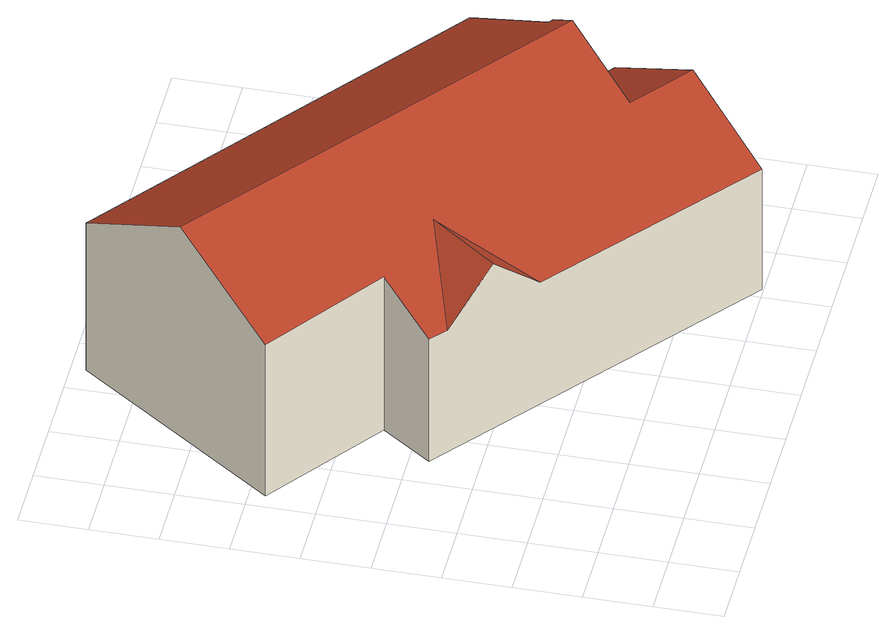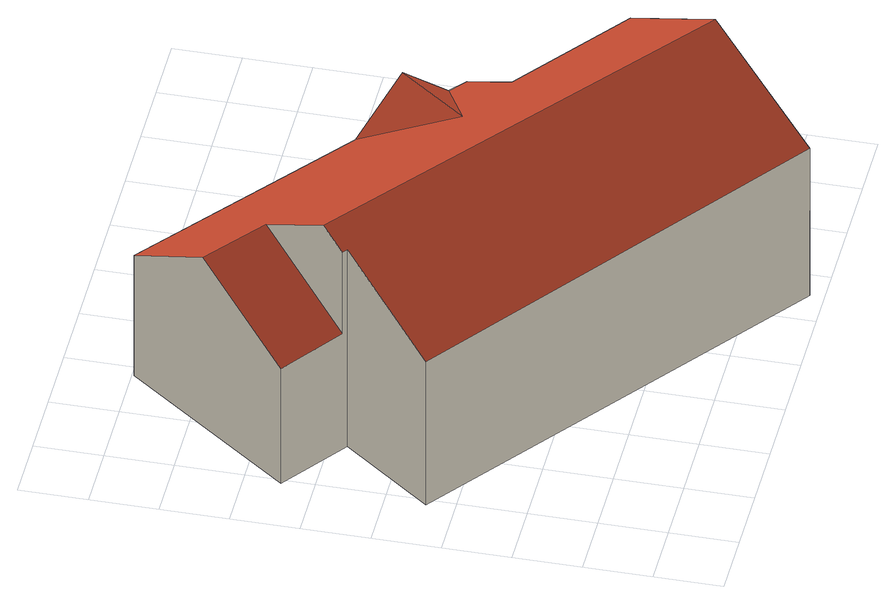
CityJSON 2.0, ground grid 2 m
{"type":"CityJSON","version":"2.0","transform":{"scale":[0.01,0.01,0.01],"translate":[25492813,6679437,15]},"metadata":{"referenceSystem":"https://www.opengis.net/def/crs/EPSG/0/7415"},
"CityObjects":{
"building1":{"type":"Building","attributes":{"BREC_BuildingHeightNN":21.49,"BREC_RoofNames":"flat","CODE":"111","C_KAYTTARK":"011","GroundLevel":15.38,"HighestRoof":21.49,"Integrate_LoD[1]":{"area_diff":0,"area_diff_filter":10,"integrating_person":"vcdb_user","integration_date":"2016-10-28","matching_mode":1,"overlap_DB_to_file":100,"overlap_file_to_DB":100,"overlap_filter":89},"KG_KRAKENN":29653,"Katuosoite":"Korsutie 21","Kayttotarkoitus":"Asuinrakennus","Kerroksia":2,"Kerrosala":150,"Kokonaisala":207,"LowestRoof":21.49,"RATU":29653,"REPAIRED":"no","Rakennuksen_tila":"voimassa","Rakennusaine":"Puu","TILA_KOODI":2,"Tilavuus":675,"VTJ_PRT":"101652560U","Valmistunut":"1924-12-31","measuredHeight":6.11,"roofType":"1000"},"address":[{"country":"Finland","locality":"Helsinki","administrativeArea":"Uusimaa","thoroughfareName":"Mannerheimintie","thoroughfareNumber":"1","postcode":"00100","postBox":"PL 1","freeText":"Main entrance"},{"locality":"Espoo","Locality":"should-not-overwrite-locality","id":"non-postal-id-dropped"}],"geometry":[{"type":"Solid","lod":"2","boundaries":[[[[0,1,2]],[[3,1,0]],[[4,5,6,7]],[[8,9,10,11]],[[11,10,12,13]],[[14,15,3,0,2,9,8]],[[16,12,10,9,2,1,3,15,5,4,17]],[[18,14,8,11,13,19,20,21]],[[22,19,13,12,16]],[[14,18,6,5,15]],[[20,23,24,21]],[[4,7,25,17]],[[18,21,24,25,7,6]],[[23,20,19,22]],[[23,22,16,17,25,24]]]],"semantics":{"surfaces":[{"type":"RoofSurface","Area":2.88,"RoofOrientation":307.26,"RoofPitch":47.93,"ZMax":5.83,"ZMaxASL":21.21,"ZMin":4.33,"ZMinASL":19.71},{"type":"RoofSurface","Area":2.93,"RoofOrientation":127.26,"RoofPitch":47.94,"ZMax":5.83,"ZMaxASL":21.21,"ZMin":4.31,"ZMinASL":19.69},{"type":"RoofSurface","Area":8.68,"RoofOrientation":37.65,"RoofPitch":59.84,"ZMax":5.99,"ZMaxASL":21.37,"ZMin":4.06,"ZMinASL":19.44},{"type":"WallSurface","Area":9.15,"ZMax":5.43,"ZMaxASL":20.81,"ZMin":0,"ZMinASL":15.38},{"type":"WallSurface","Area":23.73,"ZMax":5.43,"ZMaxASL":20.81,"ZMin":0,"ZMinASL":15.38},{"type":"WallSurface","Area":53.89,"ZMax":5.83,"ZMaxASL":21.21,"ZMin":0,"ZMinASL":15.38},{"type":"RoofSurface","Area":80.51,"RoofOrientation":217.59,"RoofPitch":59.6,"ZMax":7.43,"ZMaxASL":22.81,"ZMin":4.26,"ZMinASL":19.64},{"type":"GroundSurface","Area":138.45,"ZMin":0,"ZMinASL":15.38},{"type":"WallSurface","Area":47.45,"ZMax":7.43,"ZMaxASL":22.81,"ZMin":0,"ZMinASL":15.38},{"type":"WallSurface","Area":31.84,"ZMax":5.99,"ZMaxASL":21.37,"ZMin":0,"ZMinASL":15.38},{"type":"WallSurface","Area":5.85,"ZMax":7.43,"ZMaxASL":22.81,"ZMin":4.09,"ZMinASL":19.47},{"type":"WallSurface","Area":10.49,"ZMax":6.97,"ZMaxASL":22.35,"ZMin":0,"ZMinASL":15.38},{"type":"WallSurface","Area":72.33,"ZMax":5.21,"ZMaxASL":20.59,"ZMin":0,"ZMinASL":15.38},{"type":"RoofSurface","Area":65.67,"RoofOrientation":37.61,"RoofPitch":60.56,"ZMax":7.43,"ZMaxASL":22.81,"ZMin":5.06,"ZMinASL":20.45}],"values":[[0,1,2,3,4,5,6,7,8,9,10,10,11,12,13]]}}]}
},
"vertices":[
[478,602,621],[634,806,621],[347,704,471],[611,497,469],[1234,380,637],[1414,241,637],[1615,505,444],[1431,640,447],[296,745,38],[296,745,471],[407,896,581],[407,896,38],[51,1154,574],[51,1154,38],[1236,6,38],[1236,6,464],[259,1440,781],[1382,575,781],[1615,505,38],[491,1758,38],[1622,918,38],[1417,650,38],[491,1758,559],[1622,918,544],[1417,650,735],[1431,640,735]
]}
